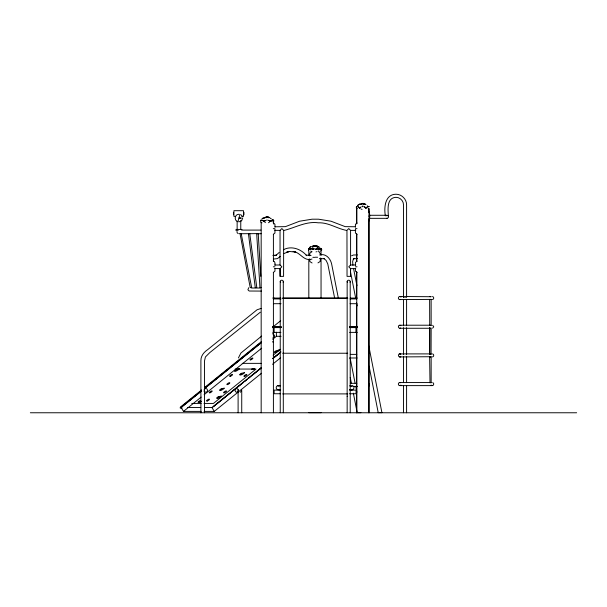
<?xml version="1.0" encoding="UTF-8"?>
<svg xmlns="http://www.w3.org/2000/svg" width="607" height="607" viewBox="0 0 607 607"><rect width="100%" height="100%" fill="white"/><g stroke="black" fill="none" stroke-linecap="round" stroke-linejoin="round"><path stroke-width="0.91" d="M270.988 220.849L270.988 221.616L268.461 220.258L270.487 221.282L271.898 220.387L270.123 221.464L269.371 221.282M359.245 207.746L359.245 208.133L361.104 206.911M360.255 207.738L359.64 207.799L360.255 207.313M362.819 206.228L362.819 205.796M366.628 207.746L366.628 208.133L364.101 206.775L365.012 207.108M385.369 215.842C383.867 207.708 384.975 194.293 395.976 194.232C401.622 194.202 406.599 199.104 406.591 204.756L406.591 297.422M350.497 276.36L350.58 268.613L348.767 266.799L350.58 264.986L355.755 264.986M315.003 246.381L315.041 245.44L316.922 246.093A8.096 8.096 0 0 0 315.018 245.888M369.284 219.264L368.737 220.963M273.454 327.499L274.121 326.733M236.988 231.442L237.17 232.815L238.285 233.665M273.454 298.826L274.197 298.06L273.674 298.28M261.268 287.452L259.94 287.581L256.7 233.71L258.195 233.619L257.618 233.71M251.639 287.521L241.207 233.589L240.668 233.581M251.723 287.475L250.243 287.688L240.008 233.543M273.522 221.616L273.514 220.258L273.636 221.616L273.378 221.229M237.914 221.737L239.993 214.362M248.635 233.665L249.743 233.536L256.791 287.506L255.266 287.635L255.63 287.46M238.407 357.955L240.903 353.039L261.655 336.081M347.151 396.515L347.599 396.151M432.677 382.63C434.354 383.055 433.891 385.764 432.169 385.62L399.892 385.62C397.919 385.771 397.797 382.554 399.778 382.562L429.999 382.562L429.627 356.802L430.006 356.817M430.591 299.57L431.152 299.395L399.664 299.577C397.456 299.357 398.268 295.882 400.377 296.535M431.152 382.751L431.152 356.749L430.591 356.931M431.129 299.441L431.152 325.398L429.726 325.413L429.627 299.448M239.689 233.642L241.207 233.589M361.544 204.384L362.675 203.375L364.094 204.316M260.858 220.258L260.714 221.252M260.866 220.258L260.699 220.842M308.477 249.265L308.477 249.265A1.184 1.184 0 0 1 308.629 249.022M253.028 368.722L253.498 368.722M239.355 368.624L239.166 368.95A2.868 0.819 -31.2 0 1 236.464 370.93A2.868 0.819 -31.2 0 1 234.439 371.165L234.378 371.082A1.487 0.425 -31.2 0 1 234.659 370.566L234.901 370.346A1.487 0.425 -31.2 0 1 236.867 369.511L239.249 368.677M429.65 328.076L430.006 328.25M368.889 220.963C370.058 218.133 370.058 214.332 368.889 211.502M356.635 207.746L356.377 208.133L356.506 206.782L356.491 208.133M265.919 217.799L267.156 216.874L268.286 217.511M265.881 217.799L266.329 217.238M361.522 204.316L362.819 203.391L362.197 203.58M388.434 217.61L387.076 218.338L369.102 218.338M429.847 328.084L431.152 328.084L431.069 354.093M321.27 249.166L321.589 248.84L321.065 249.371M266.094 217.511L267.186 216.874L268.453 217.799M313.887 246.184L314.828 245.532M255.266 287.635L248.415 233.665M280.039 230.379L281.853 228.566L283.666 230.379L283.583 276.36L280.123 276.36L280.039 268.613L281.853 266.799L280.039 264.986L280.039 230.379L274.834 230.341M313.88 246.184L314.35 245.736M280.206 256.42L277.49 258.62L273.537 259.06M279.137 252.474L275.806 255.6L276.42 255.046L272.9 255.448M261.829 219.081L263.453 217.852M357.47 205.606L359.094 204.377M360.232 204.384L362.796 203.391L360.262 204.316M351.552 255.775L353.524 254.993L357.493 254.948M241.245 233.725L248.612 233.672M400.961 385.134L399.892 385.62M265.1 220.849A6.472 5.607 -90 0 0 264.796 221.229L264.538 221.616L262.133 220.258L264.037 221.259L265.464 220.394M263.605 221.616L264.614 220.796M273.378 326.604L280.707 320.686M201.243 390.255L180.507 406.971L180.233 407.98L201.554 390.749M204.908 387.296L261.313 341.703M201.509 390.665L180.188 407.904L182.092 407.98M204.453 388.29L261.063 342.53M204.498 388.366L261.109 342.606M200.94 391.553L181.159 407.54L183.489 411.394L201.228 411.394M204.597 388.594L261.01 343.001M272.725 333.524L274.197 332.34M183.489 411.394L201.19 397.092M204.134 394.702L261.647 348.221M272.702 339.283L276.39 336.301L281.056 336.301M273.18 355.163L280.419 349.313M204.491 407.54L211.964 407.54L261.04 367.872M272.763 358.396L280.821 351.878M213.224 406.713L247.049 379.375M248.513 378.184L261.018 368.085M272.778 358.578L280.866 352.037M213.269 406.796L243.415 382.425M244.887 381.234L247.095 379.451M248.567 378.267L250.031 377.076M251.503 375.885L261.063 368.161M272.824 358.654L277.976 354.496M204.028 411.394L214.294 411.394L261.48 373.252M272.543 364.306L280.654 357.751M309.441 247.512L310.526 246.715M262.277 218.672L263.248 217.981M357.918 205.196L359.625 204.089M310.071 247.353L310.541 246.981M248.741 287.688L247.884 289.736L249.181 291.019L261.473 291.079M351.074 386.393C356.066 384.049 354.215 392.243 349.564 389.489M386.067 215.697L387.926 215.5M365.422 207.966L367.538 206.911L365.581 208.133L365.323 207.746M270.434 221.274L269.675 221.229M361.969 203.762L362.948 203.375L364.139 204.384M314.123 245.918L314.623 245.592M400.795 356.605C398.192 358.373 397.304 353.183 400.377 353.889M368.654 386.28L369.602 385.043L368.639 383.419M313.129 246.093L315.678 245.501L317.256 246.381C316.9 245.994 314.57 244.575 315.025 246.093M313.925 245.638L313.121 246.093A8.096 8.096 0 0 1 314.38 245.918M257.072 233.589L249.333 233.725M268.461 222.723L269.371 222.261M264.993 217.511L266.913 216.858L268.901 217.238M312.787 246.184L313.705 245.736M283.894 253.551L289.364 251.427L286.739 252.125L289.714 251.488L295.677 252.125L293.955 251.662M283.408 249.773C291.337 245.365 301.201 249.09 306.694 255.676L306.118 255.137L311.057 255.426M257.11 233.528L257.034 233.68M400.65 328.03C398.503 329.381 397.228 325.291 399.778 325.208L430.439 325.208M430.044 353.987L429.642 353.987L431.053 354.101M359.405 204.225L359.837 204.035M266.556 217.056L267.573 216.919M314.373 245.501L312.787 246.381L315.01 245.456M429.847 296.542L431.152 296.717L405.719 296.535M432.563 328.228L433.762 326.794L432.677 325.276M265.471 217.238L267.459 216.858L269.379 217.511M313.265 245.918L314.236 245.592M264.576 221.449L264.197 221.441M260.312 312.203L209.832 352.568L205.416 356.969L204.529 360.816L204.529 412.768M399.664 356.931L431.129 356.726M270.449 221.289L269.371 221.532M429.847 382.729L431.129 382.706M432.389 299.577C434.126 299.471 434.18 296.724 432.457 296.542M432.389 356.931C434.126 356.825 434.18 354.078 432.457 353.904M274.834 255.668L276.238 255.327M312.074 251.693L309.889 253.096L309.616 255.813M317.977 262.884L320.162 261.48L320.443 258.005M261.116 308.417L257.034 309.79L207.602 349.7C203.899 352.151 200.803 355.945 200.902 360.611L200.902 412.768M357.053 223.012L355.444 224.264L355.376 227.185M273.309 234.302L274.925 233.058L274.986 229.4M357.053 261.154L355.444 262.406L355.376 265.32M273.309 272.444L274.925 271.192L274.986 268.279M222.079 388.677L224.37 388.108A2.868 0.819 -31.2 0 1 221.669 390.096A2.868 0.819 -31.2 0 1 219.643 390.331L219.582 390.248A1.487 0.425 -31.2 0 1 219.871 389.732L220.113 389.512A1.487 0.425 -31.2 0 1 222.079 388.677M219.135 396.606L221.434 396.037A2.868 0.819 -31.2 0 1 218.732 398.017A2.868 0.819 -31.2 0 1 216.707 398.253L216.646 398.177A1.487 0.425 -31.2 0 1 216.927 397.661L217.169 397.441A1.487 0.425 -31.2 0 1 219.135 396.606M200.689 400.643L200.53 400.666A1.487 0.425 -31.2 0 0 198.565 401.5L198.314 401.72A1.487 0.425 -31.2 0 0 198.034 402.236L198.094 402.304A2.868 0.819 -31.2 0 0 201.403 401.348M280.609 385.855C274.698 383.745 274.698 391.598 280.609 389.489M277.809 389.489L278.279 389.428M266.83 216.919L267.839 217.056M238.999 214.218C235.243 213.998 233.672 219.559 236.996 221.343M238.9 221.881L241.624 220.789L242.754 217.86M257.74 233.725L261.147 233.725M356.681 206.676L357.151 206.638M261.04 220.151L261.511 220.113M308.834 248.832L309.304 248.794M320.375 248.832L320.921 248.787L320.511 249.113M284.19 230.379C295.427 227.655 306.11 221.069 318.296 222.815C328.44 222.337 336.915 228.627 346.43 230.379M311.042 248.733L311.899 248.695M317.704 248.733L318.614 248.695M362.076 206.676L363.1 206.638M266.435 220.151L267.452 220.113M314.229 248.832L315.253 248.794M399.664 299.577L400.438 299.57M400.043 356.931L400.438 356.924M274.834 265.024L280.039 264.986M274.986 226.798L285.427 226.646L299.592 221.214L312.135 219.188L318.493 219.188L331.027 221.214L345.193 226.646L355.596 226.745M359.852 207.799L360.437 207.746L359.837 207.966M369.17 215.28L387.167 215.28M368.897 216.236L369.435 216.236M235.66 216.395L233.923 216.395L233.923 210.697L243.483 210.697L243.483 216.395L241.738 216.395M388.222 216.805L388.427 216.805C388.093 210.386 386.234 197.73 395.976 197.321C400.059 197.29 403.579 200.887 403.526 204.961L403.526 297.468M273.294 228.657L274.918 228.657M355.436 228.657L357.045 228.657M235.895 229.423L242.011 229.423M241.586 230.091L260.957 230.091M235.895 230.379L238.156 230.379M355.755 268.613L350.58 268.613L350.497 276.36L347.037 276.36L346.954 230.379L348.767 228.566L350.58 230.379L355.755 230.379M319.578 254.948C326.27 253.013 331.065 259.31 331.877 265.213L338.44 298.598M314.904 257.239L317.613 257.239M312.848 257.338L314.305 257.338M319.457 258.574L324.373 258.757L324.039 258.567L326.171 260.532L327.772 263.908L334.723 298.507M357.44 258.574L353.395 258.787L354.078 258.354L353.32 259.09L353.517 258.757L352.637 261.541L352.925 265.327M311.99 259.06C303.781 261.822 300.442 252.155 293.098 251.427M273.294 266.799L274.918 266.799M355.436 266.799L357.045 266.799M251.488 288.022L260.312 288.022M399.603 296.542L404.224 296.535M403.359 297.104L405.871 297.104M272.702 298.06L280.798 298.06M282.71 298.067L347.743 298.067M350.307 298.06L357.28 298.06M282.71 298.234L347.743 298.234M273.454 298.917L281.018 298.917M350.095 298.917L356.719 298.917M273.454 303.697L281.026 303.697M350.095 303.697L356.719 303.697M272.953 326.763L280.707 326.733M349.511 326.763L357.113 326.763M272.718 326.839L281.155 326.839M349.647 326.839L357.348 326.839M272.831 326.961L281.178 326.961M349.837 326.961L357.257 326.961M272.718 327.12L281.087 327.12M349.928 327.12L357.356 327.12M272.642 327.302L281.033 327.302M349.981 327.302L356.802 327.302M272.619 327.598L281.011 327.598M350.004 327.598L356.757 327.598M399.892 328.266L429.908 328.266M272.854 332.378L280.897 332.378M349.64 332.378L357.22 332.378M282.71 353.221L347.743 353.236M399.603 353.904L429.847 353.896M350.254 354.374L356.772 354.374M349.647 357.986L357.106 357.986M242.231 363.365L261.147 363.365M235.19 369.056L255.995 369.056L213.467 403.427L204.013 403.427M350.338 383.32L356.817 383.32M349.564 385.855L352.363 385.855M353.706 386.393L357.409 386.393M280.639 390.111L274.129 390.111L274.129 393.746L280.639 393.746M349.533 390.111L356.043 390.111L356.043 393.746L349.533 393.746M282.71 393.897L347.743 393.897M191.721 403.427L201.175 403.427M187.692 407.54L200.758 407.54M308.819 412.669L321.05 412.669M360.884 412.669L357.189 412.669L353.35 393.177M30.35 412.768L576.65 412.768M274.834 268.582L280.039 268.613L280.123 276.36M430.591 353.896L431.152 354.071M430.105 356.931L429.65 356.848M431.129 325.413L430.591 325.337M363.578 203.436L362.857 203.391L364.109 203.58M315.01 245.547L316.702 245.918M399.778 325.208L400.878 325.618M399.778 382.562L400.552 382.736M351.893 389.428L352.363 389.489M277.809 385.855L279.099 386.393M357.053 234.302L355.444 233.058L355.376 229.4M273.309 261.154L274.493 261.647L274.986 263.104M357.053 272.444L355.444 271.192L355.376 268.279M317.977 251.594L318.758 251.738M355.945 326.733L356.62 327.499M262.004 222.86L260.858 222.299M312.074 262.983L309.889 261.579L309.616 258.863M386.682 218.27L387.076 218.338M432.169 385.62L431.091 385.134M272.786 337.955L272.968 337.985A1.813 1.571 -90 0 0 274.379 335.299L273.818 334.624A1.813 1.571 -90 0 0 273.036 334.358M315.261 245.532L317.173 246.184M315.253 245.44L316.922 246.093M400.005 296.535L401.037 297.104M400.005 353.889L400.749 354.177M361.104 209.058L362.076 209.385M310.594 251.078L311.391 251.389M363.456 203.58L362.857 203.391L363.684 203.762M315.101 245.532L316.08 246.184M315.139 245.532L315.632 245.736M273.742 223.073L274.925 224.264L274.986 227.185M319.411 248.84L320.041 249.166M365.414 207.366L366.059 207.776M364.541 203.762L365.399 204.316M264.614 221.972L265.464 222.541M356.491 298.28L355.975 298.06L356.719 298.826M240.911 214.757L242.292 216.175M365.019 204.035L365.422 204.384M319.29 251.988L320.443 254.196M251.966 369.2L252.034 369.268A1.487 0.425 -31.2 0 1 252.254 368.692M239.909 374.777L239.848 374.709A1.487 0.425 -31.2 0 1 240.129 374.193L240.38 373.973A1.487 0.425 -31.2 0 1 242.337 373.138L244.636 372.569A2.868 0.819 -31.2 0 1 241.935 374.549A2.868 0.819 -31.2 0 1 239.909 374.792M211.964 407.54L214.294 411.394M368.737 211.502L369.231 212.632M353.653 269.038L356.939 285.715M368.79 345.952L381.917 412.669L378.214 412.669L369.079 366.226M350.436 271.481L355.732 298.416M356.65 303.06L357.197 305.852M350.118 357.955L355.049 382.994M355.778 386.705L356.87 392.266M350.247 377.402L351.339 382.971M258.218 233.52L260.79 276.367M274.986 263.506L274.986 265.32M406.591 299.312L406.591 325.792M406.591 327.659L406.591 354.488M406.591 356.355L406.591 382.676M406.591 385.498L406.591 412.768M403.526 299.357L403.526 325.792M403.526 327.659L403.526 354.488M403.526 356.355L403.526 382.676M403.526 385.498L403.526 412.768M368.995 208.649L368.995 412.768M368.897 208.649L368.897 212.435M368.897 219.044L368.897 412.768M356.764 208.649L356.764 223.771M356.764 234.165L356.764 261.571M356.764 271.966L356.764 412.768M356.666 208.649L356.666 223.771M356.666 234.165L356.666 261.571M356.666 271.966L356.666 298.424M356.666 303.151L356.666 412.768M355.945 327.598L355.945 332.378M350.58 230.379L350.58 264.986M350.209 281.534L350.209 412.768M347.151 281.534L347.151 412.768M321.05 250.714L321.05 255.448M321.05 258.294L321.05 298.067M308.819 250.714L308.819 255.448M308.819 259.235L308.819 298.067M283.294 281.534L283.294 412.768M280.237 281.534L280.237 412.768M276.39 332.204L276.39 336.301M274.121 327.598L274.121 332.378M273.408 222.132L273.408 224.029M273.408 234.461L273.408 261.018M273.408 272.399L273.408 412.768M273.317 327.598L273.355 332.378M261.169 222.132L261.169 412.768M243.961 212.313L243.961 214.779M241.738 390.4L241.738 412.768M240.767 220.607L240.767 229.423M238.103 390.4L238.103 412.768M237.14 221.229L237.14 229.423M233.445 212.313L233.445 214.779M241.32 389.573A1.813 1.571 -90 0 1 240.971 391.743M240.638 392.016A1.813 1.571 -90 0 1 240.251 392.175M204.119 389.573A1.813 1.571 -90 0 1 204.035 391.386M201.175 390.779A1.813 1.571 -90 0 1 201.22 389.838M205.196 388.784A1.813 1.571 -90 0 1 207.086 389.178L207.313 389.573A1.813 1.571 -90 0 1 205.06 391.925M272.718 341.582A1.715 0.493 -31.2 0 1 272.907 342.28M254.705 368.715A2.868 0.819 -31.2 0 1 252.034 369.284M315.344 245.918A8.096 4.037 90 0 1 315.974 246.116M316.581 246.51A8.096 4.037 90 0 1 316.869 246.783M317.15 247.095A8.096 4.037 90 0 1 317.415 247.459M317.666 247.853A8.096 4.037 90 0 1 318.114 248.764M321.604 250.456A1.184 1.184 0 0 1 321.414 250.699M321.414 249.022A1.184 1.184 0 0 1 321.763 249.864M308.834 248.764A8.096 8.096 0 0 1 309.267 248.293M311.323 246.783A8.096 8.096 0 0 1 311.907 246.51M317.537 246.29A8.096 8.096 0 0 1 319.806 247.459M320.777 248.293A8.096 8.096 0 0 1 321.209 248.764M311.922 248.764A8.096 4.052 -90 0 1 312.142 248.293M312.628 247.459A8.096 4.052 -90 0 1 312.893 247.095M313.174 246.783A8.096 4.052 -90 0 1 313.462 246.51M314.069 246.116A8.096 4.052 -90 0 1 314.707 245.918M308.629 250.699A1.184 1.184 0 0 1 308.439 250.456M318.364 249.553A1.184 0.592 -90 0 1 318.364 250.167M311.725 249.272A1.184 0.592 -90 0 1 311.823 249.022M316.027 251.943A2.58 2.246 -90 0 1 316.566 251.685M364.473 204.058A8.096 7.003 90 0 1 365.004 204.233M365.528 204.453A8.096 7.003 90 0 1 366.029 204.726M367.402 205.796A8.096 7.003 90 0 1 367.812 206.228M357.295 208.641A1.184 1.024 -90 0 1 357.136 208.398M280.684 282.467A1.533 1.328 0 0 1 280.593 280.684A1.533 1.328 0 0 1 282.642 280.449A1.533 1.328 0 0 1 283.09 282.194M347.599 282.467A1.533 1.328 0 0 1 347.507 280.684A1.533 1.328 0 0 1 349.556 280.449A1.533 1.328 0 0 1 350.004 282.194M267.733 217.336A8.096 7.003 90 0 1 268.833 217.534M269.88 217.936A8.096 7.003 90 0 1 270.381 218.201M270.866 218.52A8.096 7.003 90 0 1 271.329 218.877M272.164 219.711A8.096 7.003 90 0 1 272.535 220.182M272.884 220.69A1.184 1.024 -90 0 1 272.884 221.874M315.534 246.01A8.096 7.003 90 0 1 316.088 246.085M317.681 246.609A8.096 7.003 90 0 1 318.667 247.193M320.299 250.987A1.184 1.024 -90 0 1 320.056 251.101M360.649 204.233A8.096 7.003 -90 0 1 361.726 203.929M368.525 208.398A1.184 1.024 -90 0 1 368.146 208.831M429.726 328.061L429.695 353.949L429.726 328.061M273.674 220.842L273.651 221.282L273.628 220.394L273.704 220.789M321.475 249.515L321.399 249.932L321.308 248.938L321.475 249.515M369.329 207.108L369.329 207.108M199.058 401.819L199.999 401.326L199.058 401.819M217.663 397.76L218.603 397.266L217.663 397.76M220.607 389.831L221.547 389.337L220.645 389.77M235.395 370.665L236.343 370.171L235.433 370.604M240.873 374.291L241.814 373.798L240.903 374.223M275.35 351.84L276.291 351.339L275.35 351.84M260.752 220.394L260.669 220.819L260.752 220.387M308.546 249.067L308.462 249.5L308.546 249.06M356.392 206.911L356.408 207.776L356.392 206.911M279.303 349.791L279.114 350.118A2.868 0.819 -31.2 0 1 276.413 352.098A2.868 0.819 -31.2 0 1 274.387 352.333L274.326 352.25A1.487 0.425 -31.2 0 1 274.614 351.741L274.857 351.521A1.487 0.425 -31.2 0 1 276.815 350.679L279.303 349.791M321.035 249.401L320.625 249.834L321.042 249.401M310.314 248.969L309.775 249.371L310.314 248.969M319.692 249.06L318.925 249.469L319.699 249.067M313.258 249.067L312.408 249.469L313.258 249.06M316.748 248.969L315.815 249.371L316.748 248.969M241.146 218.05L238.953 218.05L241.154 218.08M368.768 206.63L368.221 206.676L368.775 206.638M273.127 220.106L272.581 220.151L273.135 220.113M368.98 206.676L368.51 206.638L368.973 206.676M273.34 220.159L272.869 220.113L273.332 220.151M313.789 249.166L312.84 248.84L313.796 249.166M317.165 249.265L316.255 248.938L317.165 249.265M358.509 207.108L357.773 206.782L359.587 207.776L358.509 207.108M310.663 249.265L309.927 248.938L310.663 249.265M315.837 245.918L315.344 245.592L315.845 245.918M238.119 389.573L237.883 389.178A1.813 1.571 -90 0 0 235.273 389.694A1.813 1.571 -90 0 0 236.776 392.213A1.813 1.571 -90 0 0 238.119 389.573M224.415 392.737A1.715 0.493 -31.2 0 0 226.525 391.029A1.715 0.493 -31.2 0 0 224.188 391.879A1.715 0.493 -31.2 0 0 224.415 392.737M230.44 376.287A1.715 0.493 -31.2 0 0 232.549 374.58A1.715 0.493 -31.2 0 0 230.205 375.43A1.715 0.493 -31.2 0 0 230.44 376.287M227.716 384.512A1.715 0.493 -31.2 0 0 229.825 382.805A1.715 0.493 -31.2 0 0 227.481 383.654A1.715 0.493 -31.2 0 0 227.716 384.512M250.79 359.837A1.715 0.493 -31.2 0 0 252.899 358.13A1.715 0.493 -31.2 0 0 250.554 358.987A1.715 0.493 -31.2 0 0 250.79 359.837M210.09 392.737A1.715 0.493 -31.2 0 0 212.2 391.029A1.715 0.493 -31.2 0 0 209.855 391.879A1.715 0.493 -31.2 0 0 210.09 392.737M207.366 400.961A1.715 0.493 -31.2 0 0 209.476 399.254A1.715 0.493 -31.2 0 0 207.131 400.104A1.715 0.493 -31.2 0 0 207.366 400.961M244.765 376.287A1.715 0.493 -31.2 0 0 246.874 374.58A1.715 0.493 -31.2 0 0 244.538 375.43A1.715 0.493 -31.2 0 0 244.765 376.287M264.485 217.936A8.096 7.003 90 0 0 263.984 218.201A8.096 7.003 -90 0 1 264.485 217.936M266.086 217.412A8.096 7.003 90 0 0 265.54 217.534A8.096 7.003 -90 0 1 266.086 217.412"/></g></svg>
